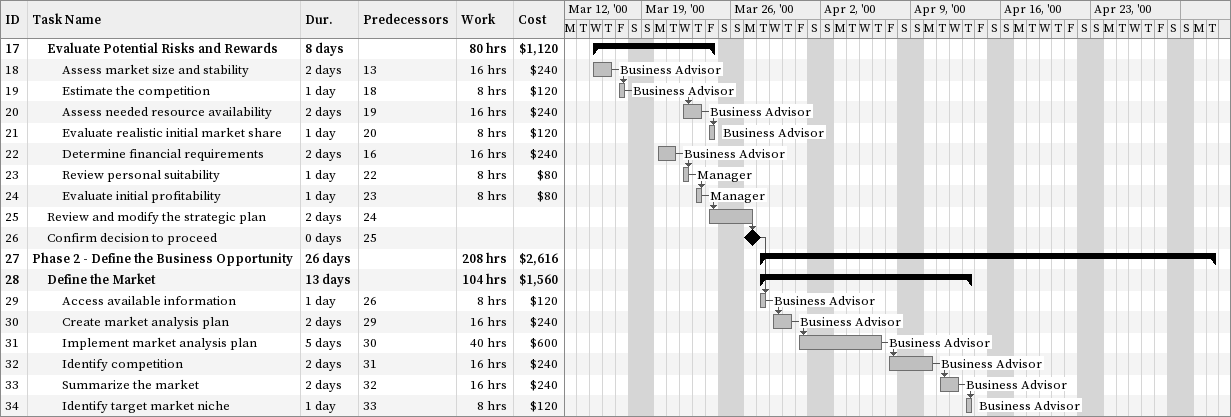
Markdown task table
| ID | Level | Task | Duration | Start | Finish | Predecessors | Resources | Work (h) | Cost ($) |
|---|---|---|---|---|---|---|---|---|---|
| 17 | 2 | **Evaluate Potential Risks and Rewards** | 8d | 2000-03-15 | 2000-03-24 |  |  | 80 | 1120 |
| 18 | 3 | Assess market size and stability | 2d | 2000-03-15 | 2000-03-16 | 13 | Business Advisor | 16 | 240 |
| 19 | 3 | Estimate the competition | 1d | 2000-03-17 | 2000-03-17 | 18 | Business Advisor | 8 | 120 |
| 20 | 3 | Assess needed resource availability | 2d | 2000-03-22 | 2000-03-23 | 19 | Business Advisor | 16 | 240 |
| 21 | 3 | Evaluate realistic initial market share | 1d | 2000-03-24 | 2000-03-24 | 20 | Business Advisor | 8 | 120 |
| 22 | 3 | Determine financial requirements | 2d | 2000-03-20 | 2000-03-21 | 16 | Business Advisor | 16 | 240 |
| 23 | 3 | Review personal suitability | 1d | 2000-03-22 | 2000-03-22 | 22 | Manager | 8 | 80 |
| 24 | 3 | Evaluate initial profitability | 1d | 2000-03-23 | 2000-03-23 | 23 | Manager | 8 | 80 |
| 25 | 2 | Review and modify the strategic plan | 2d | 2000-03-24 | 2000-03-27 | 24 |  |  |  |
| 26 | 2 | Confirm decision to proceed | 0d | 2000-03-27 | 2000-03-27 | 25 |  |  |  |
| 27 | 1 | **Phase 2 - Define the Business Opportunity** | 26d | 2000-03-28 | 2000-05-02 |  |  | 208 | 2616 |
| 28 | 2 | **Define the Market** | 13d | 2000-03-28 | 2000-04-13 |  |  | 104 | 1560 |
| 29 | 3 | Access available information | 1d | 2000-03-28 | 2000-03-28 | 26 | Business Advisor | 8 | 120 |
| 30 | 3 | Create market analysis plan | 2d | 2000-03-29 | 2000-03-30 | 29 | Business Advisor | 16 | 240 |
| 31 | 3 | Implement market analysis plan | 5d | 2000-03-31 | 2000-04-06 | 30 | Business Advisor | 40 | 600 |
| 32 | 3 | Identify competition | 2d | 2000-04-07 | 2000-04-10 | 31 | Business Advisor | 16 | 240 |
| 33 | 3 | Summarize the market | 2d | 2000-04-11 | 2000-04-12 | 32 | Business Advisor | 16 | 240 |
| 34 | 3 | Identify target market niche | 1d | 2000-04-13 | 2000-04-13 | 33 | Business Advisor | 8 | 120 |
